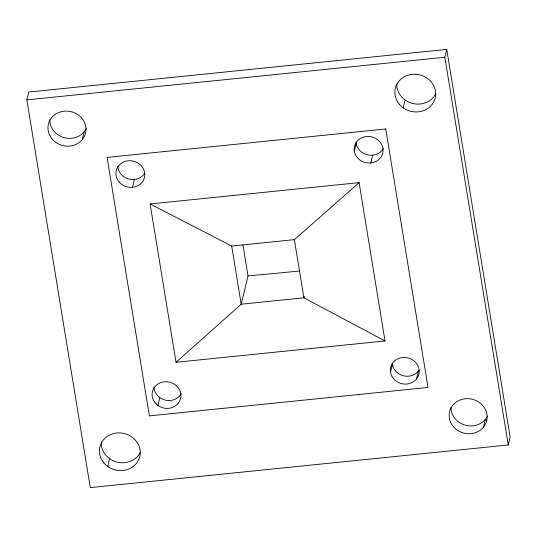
<?xml version="1.0" encoding="UTF-8"?>
<svg xmlns="http://www.w3.org/2000/svg" width="537" height="537" viewBox="0 0 537 537"><rect width="100%" height="100%" fill="white"/><g stroke="black" fill="none" stroke-linecap="round" stroke-linejoin="round"><path stroke-width="0.81" d="M26.85 99.875L28.729 92.035L446.717 49.397L510.15 437.125L508.271 444.965L90.283 487.603L26.85 99.875L444.831 57.237L446.717 49.397M82.289 139.613L84.168 131.773M132.518 187.312L134.398 179.472M107.715 466.445L109.595 458.605M157.945 405.475L159.825 397.635M242.899 244.805L247.993 275.937L241.2 304.211L176.022 362.28L150.118 203.959L359.112 182.64L385.016 340.961L176.022 362.28M304.257 296.317L303.902 297.813L241.2 304.211L231.689 246.053L150.118 203.959M354.333 151.219L356.212 143.379M370.778 163.006L372.658 155.166M403.173 107.809L405.052 99.969M390.486 372.228L392.372 364.395M416.403 379.109L418.283 371.275M483.468 427.183L485.347 419.35L486.69 420.31M231.689 246.053L294.383 239.656L359.112 182.64M247.993 275.937L299.733 271.024M385.016 340.961L303.902 297.813L294.383 239.656M444.831 57.237L508.271 444.965M487.428 416.121A19.11 17.459 13.5 0 1 465.874 425.324A19.11 17.459 13.5 0 1 451.013 407.221M435.856 93.592A20.527 18.755 13.5 0 1 412.705 103.473A20.527 18.755 13.5 0 1 396.742 84.034M383.324 148.527A14.512 13.257 13.5 0 1 367.402 154.81A14.512 13.257 13.5 0 1 356.065 141.99M140.399 452.228A20.527 18.755 13.5 0 1 116.811 462.001A20.527 18.755 13.5 0 1 101.325 441.85M86.249 128.544A19.11 17.459 13.5 0 1 64.695 137.754A19.11 17.459 13.5 0 1 49.834 119.65M419.115 370.141A14.512 13.257 13.5 0 1 403.186 375.732A14.512 13.257 13.5 0 1 392.225 362.999M181.217 393.849A14.512 13.257 13.5 0 1 165.295 400.132A14.512 13.257 13.5 0 1 153.958 387.305M144.688 173.431A14.512 13.257 13.5 0 1 128.766 179.022A14.512 13.257 13.5 0 1 117.798 166.295M385.741 128.967L107.085 157.388L149.373 415.873L428.029 387.446L385.741 128.967M399.327 104.259A20.527 18.755 13.5 0 0 434.319 100.688A20.527 18.755 13.5 0 0 412.221 74.361A20.527 18.755 13.5 0 0 399.327 104.259M453.288 426.593A19.11 17.459 13.5 0 0 485.864 423.27A19.11 17.459 13.5 0 0 465.297 398.756A19.11 17.459 13.5 0 0 453.288 426.593M103.869 462.894A20.527 18.755 13.5 0 0 138.861 459.323A20.527 18.755 13.5 0 0 116.764 432.997A20.527 18.755 13.5 0 0 103.869 462.894M52.109 139.016A19.11 17.459 13.5 0 0 84.685 135.693A19.11 17.459 13.5 0 0 64.111 111.186A19.11 17.459 13.5 0 0 52.109 139.016M357.327 157.643A14.512 13.257 13.5 0 0 382.062 155.119A14.512 13.257 13.5 0 0 366.442 136.512A14.512 13.257 13.5 0 0 357.327 157.643M393.487 378.659A14.512 13.257 13.5 0 0 418.222 376.135A14.512 13.257 13.5 0 0 402.602 357.528A14.512 13.257 13.5 0 0 393.487 378.659M119.066 181.949A14.512 13.257 13.5 0 0 143.802 179.425A14.512 13.257 13.5 0 0 128.182 160.818A14.512 13.257 13.5 0 0 119.066 181.949M155.227 402.965A14.512 13.257 13.5 0 0 179.962 400.441A14.512 13.257 13.5 0 0 164.342 381.834A14.512 13.257 13.5 0 0 155.227 402.965"/></g></svg>
